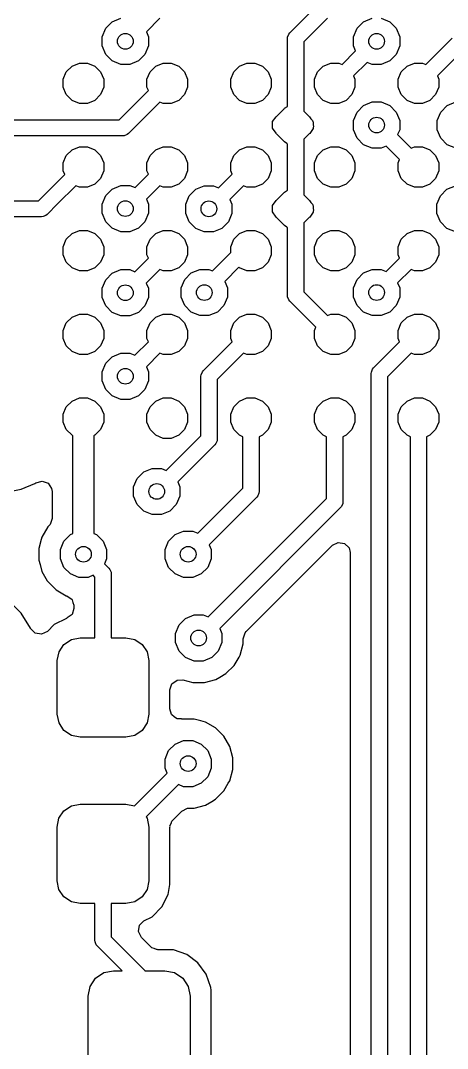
# Model space of a CAD drawing. Extents: x 2.09 to 4.51, y -4.8 to -2.93.
# Drawn here: x 3.5039 to 3.6644, y -4.3591 to -3.9725 of the extents above; entities that cross this region are included whole.
import ezdxf

# ---------------------------------------------------------------- set-up
doc = ezdxf.new("R2010")
doc.units = 0
doc.header["$MEASUREMENT"] = 0
doc.layers.add('BLACK', color=7, linetype='CONTINUOUS')

msp = doc.modelspace()

# ---------------------------------------------------------------- linework, layer by layer
at = {"layer": 'BLACK', "linetype": 'CONTINUOUS'}
for p, q in [((3.60516, -3.97713), (3.61496, -3.96734)), ((3.53594, -3.97539), (3.53839, -3.97295)), ((3.53839, -3.97295), (3.54158, -3.97163)), ((3.55628, -3.97165), (3.55122, -3.97672)), ((3.61928, -3.97165), (3.61037, -3.98056)), ((3.63043, -3.97539), (3.63287, -3.97295)), ((3.63287, -3.97295), (3.63607, -3.97163)), ((3.63952, -3.97163), (3.64272, -3.97295)), ((3.64272, -3.97295), (3.64516, -3.97539)), ((3.53462, -3.97859), (3.53594, -3.97539)), ((3.55122, -3.97672), (3.552, -3.97859)), ((3.60433, -3.9787), (3.60479, -3.9776)), ((3.60479, -3.9776), (3.60516, -3.97713)), ((3.62911, -3.97859), (3.63043, -3.97539)), ((3.64516, -3.97539), (3.64648, -3.97859)), ((3.53462, -3.98204), (3.53462, -3.97859)), ((3.552, -3.97859), (3.552, -3.98204)), ((3.60427, -3.97929), (3.60433, -3.9787)), ((3.60427, -4.00477), (3.60427, -3.97929)), ((3.61037, -3.98056), (3.61037, -4.00652)), ((3.62911, -3.98204), (3.62911, -3.97859)), ((3.64648, -3.97859), (3.64648, -3.98204)), ((3.65631, -3.98898), (3.66617, -3.97912)), ((3.53594, -3.98524), (3.53462, -3.98204)), ((3.53839, -3.98768), (3.53594, -3.98524)), ((3.55067, -3.98524), (3.54823, -3.98768)), ((3.552, -3.98204), (3.55067, -3.98524)), ((3.62482, -3.98898), (3.62988, -3.98391)), ((3.62988, -3.98391), (3.62911, -3.98204)), ((3.64516, -3.98524), (3.64272, -3.98768)), ((3.64648, -3.98204), (3.64516, -3.98524)), ((3.66959, -3.98433), (3.66063, -3.99329)), ((3.52111, -3.99175), (3.52325, -3.98961)), ((3.52325, -3.98961), (3.52605, -3.98846)), ((3.52605, -3.98846), (3.52907, -3.98846)), ((3.52907, -3.98846), (3.53187, -3.98961)), ((3.53187, -3.98961), (3.53401, -3.99175)), ((3.54158, -3.989), (3.53839, -3.98768)), ((3.54504, -3.989), (3.54158, -3.989)), ((3.54823, -3.98768), (3.54504, -3.989)), ((3.55261, -3.99175), (3.55475, -3.98961)), ((3.55475, -3.98961), (3.55754, -3.98846)), ((3.55754, -3.98846), (3.56057, -3.98846)), ((3.56057, -3.98846), (3.56336, -3.98961)), ((3.56336, -3.98961), (3.5655, -3.99175)), ((3.5841, -3.99175), (3.58624, -3.98961)), ((3.58624, -3.98961), (3.58904, -3.98846)), ((3.58904, -3.98846), (3.59206, -3.98846)), ((3.59206, -3.98846), (3.59486, -3.98961)), ((3.59486, -3.98961), (3.597, -3.99175)), ((3.6156, -3.99175), (3.61774, -3.98961)), ((3.61774, -3.98961), (3.62053, -3.98846)), ((3.62053, -3.98846), (3.62356, -3.98846)), ((3.62356, -3.98846), (3.62482, -3.98898)), ((3.6342, -3.98823), (3.62913, -3.99329)), ((3.63607, -3.989), (3.6342, -3.98823)), ((3.63952, -3.989), (3.63607, -3.989)), ((3.64272, -3.98768), (3.63952, -3.989)), ((3.64709, -3.99175), (3.64923, -3.98961)), ((3.64923, -3.98961), (3.65203, -3.98846)), ((3.65203, -3.98846), (3.65506, -3.98846)), ((3.65506, -3.98846), (3.65631, -3.98898)), ((3.51995, -3.99455), (3.52111, -3.99175)), ((3.53401, -3.99175), (3.53517, -3.99455)), ((3.55145, -3.99455), (3.55261, -3.99175)), ((3.5655, -3.99175), (3.56666, -3.99455)), ((3.58294, -3.99455), (3.5841, -3.99175)), ((3.597, -3.99175), (3.59816, -3.99455)), ((3.61444, -3.99455), (3.6156, -3.99175)), ((3.62913, -3.99329), (3.62965, -3.99455)), ((3.64594, -3.99455), (3.64709, -3.99175)), ((3.66063, -3.99329), (3.66115, -3.99455)), ((3.51995, -3.99758), (3.51995, -3.99455)), ((3.53517, -3.99455), (3.53517, -3.99758)), ((3.55145, -3.99758), (3.55145, -3.99455)), ((3.56666, -3.99455), (3.56666, -3.99758)), ((3.58294, -3.99758), (3.58294, -3.99455)), ((3.59816, -3.99455), (3.59816, -3.99758)), ((3.61444, -3.99758), (3.61444, -3.99455)), ((3.62965, -3.99455), (3.62965, -3.99758)), ((3.64594, -3.99758), (3.64594, -3.99455)), ((3.66115, -3.99455), (3.66115, -3.99758)), ((3.52111, -4.00037), (3.51995, -3.99758)), ((3.52325, -4.00251), (3.52111, -4.00037)), ((3.53401, -4.00037), (3.53187, -4.00251)), ((3.53517, -3.99758), (3.53401, -4.00037)), ((3.54102, -4.00978), (3.55197, -3.99883)), ((3.55197, -3.99883), (3.55145, -3.99758)), ((3.5655, -4.00037), (3.56336, -4.00251)), ((3.56666, -3.99758), (3.5655, -4.00037)), ((3.5841, -4.00037), (3.58294, -3.99758)), ((3.58624, -4.00251), (3.5841, -4.00037)), ((3.597, -4.00037), (3.59486, -4.00251)), ((3.59816, -3.99758), (3.597, -4.00037)), ((3.6156, -4.00037), (3.61444, -3.99758)), ((3.61774, -4.00251), (3.6156, -4.00037)), ((3.6285, -4.00037), (3.62636, -4.00251)), ((3.62965, -3.99758), (3.6285, -4.00037)), ((3.64709, -4.00037), (3.64594, -3.99758)), ((3.64923, -4.00251), (3.64709, -4.00037)), ((3.65999, -4.00037), (3.65785, -4.00251)), ((3.66115, -3.99758), (3.65999, -4.00037)), ((3.52605, -4.00367), (3.52325, -4.00251)), ((3.52907, -4.00367), (3.52605, -4.00367)), ((3.53187, -4.00251), (3.52907, -4.00367)), ((3.55628, -4.00315), (3.54444, -4.01499)), ((3.55754, -4.00367), (3.55628, -4.00315)), ((3.56057, -4.00367), (3.55754, -4.00367)), ((3.56336, -4.00251), (3.56057, -4.00367)), ((3.58904, -4.00367), (3.58624, -4.00251)), ((3.59206, -4.00367), (3.58904, -4.00367)), ((3.59486, -4.00251), (3.59206, -4.00367)), ((3.60321, -4.0055), (3.60427, -4.00477)), ((3.62053, -4.00367), (3.61774, -4.00251)), ((3.62356, -4.00367), (3.62053, -4.00367)), ((3.62636, -4.00251), (3.62356, -4.00367)), ((3.63043, -4.00689), (3.63287, -4.00445)), ((3.63287, -4.00445), (3.63607, -4.00312)), ((3.63607, -4.00312), (3.63952, -4.00312)), ((3.63952, -4.00312), (3.64272, -4.00445)), ((3.64272, -4.00445), (3.64516, -4.00689)), ((3.65203, -4.00367), (3.64923, -4.00251)), ((3.65506, -4.00367), (3.65203, -4.00367)), ((3.65785, -4.00251), (3.65506, -4.00367)), ((3.66193, -4.00689), (3.66437, -4.00445)), ((3.66437, -4.00445), (3.66756, -4.00312)), ((3.59869, -4.01051), (3.59999, -4.00872)), ((3.59999, -4.00872), (3.60016, -4.00859)), ((3.60016, -4.00859), (3.60307, -4.00567)), ((3.60016, -4.00859), (3.60016, -4.00859)), ((3.60307, -4.00567), (3.60321, -4.0055)), ((3.60307, -4.00567), (3.60307, -4.00567)), ((3.61037, -4.00652), (3.61244, -4.00859)), ((3.61244, -4.00859), (3.61244, -4.00859)), ((3.61244, -4.00859), (3.61244, -4.00859)), ((3.61244, -4.00859), (3.61261, -4.00872)), ((3.61261, -4.00872), (3.6131, -4.00943)), ((3.62911, -4.01008), (3.63043, -4.00689)), ((3.64516, -4.00689), (3.64648, -4.01008)), ((3.6606, -4.01008), (3.66193, -4.00689)), ((3.39268, -4.00978), (3.54102, -4.00978)), ((3.59862, -4.01292), (3.59869, -4.01051)), ((3.59999, -4.0149), (3.59862, -4.01292)), ((3.6131, -4.00943), (3.61371, -4.01004)), ((3.61371, -4.01004), (3.61377, -4.0104)), ((3.61377, -4.0104), (3.61398, -4.0107)), ((3.61392, -4.0127), (3.61391, -4.01311)), ((3.61409, -4.01242), (3.61392, -4.0127)), ((3.61398, -4.0107), (3.61395, -4.01157)), ((3.61395, -4.01157), (3.61409, -4.01242)), ((3.62911, -4.01354), (3.62911, -4.01008)), ((3.64648, -4.01008), (3.64648, -4.01354)), ((3.6606, -4.01354), (3.6606, -4.01008)), ((3.54228, -4.01589), (3.39394, -4.01589)), ((3.54288, -4.01583), (3.54228, -4.01589)), ((3.54398, -4.01537), (3.54288, -4.01583)), ((3.54444, -4.01499), (3.54398, -4.01537)), ((3.60016, -4.01504), (3.59999, -4.0149)), ((3.60307, -4.01795), (3.60016, -4.01504)), ((3.60016, -4.01504), (3.60016, -4.01504)), ((3.61244, -4.01504), (3.61037, -4.0171)), ((3.61265, -4.01492), (3.61244, -4.01504)), ((3.61299, -4.01457), (3.61265, -4.01492)), ((3.61391, -4.01311), (3.61299, -4.01457)), ((3.63043, -4.01673), (3.62911, -4.01354)), ((3.63287, -4.01918), (3.63043, -4.01673)), ((3.64648, -4.01354), (3.64571, -4.01541)), ((3.64571, -4.01541), (3.65077, -4.02047)), ((3.66193, -4.01673), (3.6606, -4.01354)), ((3.66437, -4.01918), (3.66193, -4.01673)), ((3.52325, -4.02111), (3.52605, -4.01995)), ((3.52605, -4.01995), (3.52907, -4.01995)), ((3.52907, -4.01995), (3.53187, -4.02111)), ((3.55475, -4.02111), (3.55754, -4.01995)), ((3.55754, -4.01995), (3.56057, -4.01995)), ((3.56057, -4.01995), (3.56336, -4.02111)), ((3.58624, -4.02111), (3.58904, -4.01995)), ((3.58904, -4.01995), (3.59206, -4.01995)), ((3.59206, -4.01995), (3.59486, -4.02111)), ((3.60321, -4.01812), (3.60307, -4.01795)), ((3.60307, -4.01795), (3.60307, -4.01795)), ((3.60307, -4.01795), (3.60307, -4.01795)), ((3.60402, -4.01871), (3.60321, -4.01812)), ((3.60427, -4.01896), (3.60402, -4.01871)), ((3.60427, -4.03626), (3.60427, -4.01896)), ((3.61037, -4.0171), (3.61037, -4.03802)), ((3.61774, -4.02111), (3.62053, -4.01995)), ((3.62053, -4.01995), (3.62356, -4.01995)), ((3.62356, -4.01995), (3.62636, -4.02111)), ((3.63607, -4.0205), (3.63287, -4.01918)), ((3.63952, -4.0205), (3.63607, -4.0205)), ((3.64139, -4.01972), (3.63952, -4.0205)), ((3.64646, -4.02479), (3.64139, -4.01972)), ((3.65077, -4.02047), (3.65203, -4.01995)), ((3.65203, -4.01995), (3.65506, -4.01995)), ((3.65506, -4.01995), (3.65785, -4.02111)), ((3.66756, -4.0205), (3.66437, -4.01918)), ((3.51995, -4.02605), (3.52111, -4.02325)), ((3.52111, -4.02325), (3.52325, -4.02111)), ((3.53187, -4.02111), (3.53401, -4.02325)), ((3.53401, -4.02325), (3.53517, -4.02605)), ((3.55145, -4.02605), (3.55261, -4.02325)), ((3.55261, -4.02325), (3.55475, -4.02111)), ((3.56336, -4.02111), (3.5655, -4.02325)), ((3.5655, -4.02325), (3.56666, -4.02605)), ((3.58294, -4.02605), (3.5841, -4.02325)), ((3.5841, -4.02325), (3.58624, -4.02111)), ((3.59486, -4.02111), (3.597, -4.02325)), ((3.597, -4.02325), (3.59816, -4.02605)), ((3.61444, -4.02605), (3.6156, -4.02325)), ((3.6156, -4.02325), (3.61774, -4.02111)), ((3.62636, -4.02111), (3.6285, -4.02325)), ((3.6285, -4.02325), (3.62965, -4.02605)), ((3.65785, -4.02111), (3.65999, -4.02325)), ((3.65999, -4.02325), (3.66115, -4.02605)), ((3.51995, -4.02907), (3.51995, -4.02605)), ((3.53517, -4.02605), (3.53517, -4.02907)), ((3.55145, -4.02907), (3.55145, -4.02605)), ((3.56666, -4.02605), (3.56666, -4.02907)), ((3.58294, -4.02907), (3.58294, -4.02605)), ((3.59816, -4.02605), (3.59816, -4.02907)), ((3.61444, -4.02907), (3.61444, -4.02605)), ((3.62965, -4.02605), (3.62965, -4.02907)), ((3.64594, -4.02605), (3.64646, -4.02479)), ((3.64594, -4.02907), (3.64594, -4.02605)), ((3.66115, -4.02605), (3.66115, -4.02907)), ((3.51366, -4.03728), (3.52051, -4.03043)), ((3.52051, -4.03043), (3.51995, -4.02907)), ((3.53401, -4.03187), (3.53187, -4.03401)), ((3.53517, -4.02907), (3.53401, -4.03187)), ((3.54696, -4.03534), (3.55197, -4.03033)), ((3.55197, -4.03033), (3.55145, -4.02907)), ((3.5655, -4.03187), (3.56336, -4.03401)), ((3.56666, -4.02907), (3.5655, -4.03187)), ((3.57838, -4.03542), (3.58347, -4.03033)), ((3.58347, -4.03033), (3.58294, -4.02907)), ((3.597, -4.03187), (3.59486, -4.03401)), ((3.59816, -4.02907), (3.597, -4.03187)), ((3.6156, -4.03187), (3.61444, -4.02907)), ((3.61774, -4.03401), (3.6156, -4.03187)), ((3.6285, -4.03187), (3.62636, -4.03401)), ((3.62965, -4.02907), (3.6285, -4.03187)), ((3.64709, -4.03187), (3.64594, -4.02907)), ((3.64923, -4.03401), (3.64709, -4.03187)), ((3.65999, -4.03187), (3.65785, -4.03401)), ((3.66115, -4.02907), (3.65999, -4.03187)), ((3.52469, -4.0346), (3.51784, -4.04146)), ((3.52605, -4.03517), (3.52469, -4.0346)), ((3.52907, -4.03517), (3.52605, -4.03517)), ((3.53187, -4.03401), (3.52907, -4.03517)), ((3.53594, -4.03831), (3.53839, -4.03586)), ((3.53839, -4.03586), (3.54158, -4.03454)), ((3.54158, -4.03454), (3.54504, -4.03454)), ((3.54504, -4.03454), (3.54696, -4.03534)), ((3.55628, -4.03464), (3.55124, -4.03969)), ((3.55754, -4.03517), (3.55628, -4.03464)), ((3.56057, -4.03517), (3.55754, -4.03517)), ((3.56336, -4.03401), (3.56057, -4.03517)), ((3.56736, -4.03839), (3.5698, -4.03594)), ((3.5698, -4.03594), (3.573, -4.03462)), ((3.573, -4.03462), (3.57645, -4.03462)), ((3.57645, -4.03462), (3.57838, -4.03542)), ((3.58778, -4.03464), (3.58266, -4.03976)), ((3.58904, -4.03517), (3.58778, -4.03464)), ((3.59206, -4.03517), (3.58904, -4.03517)), ((3.59486, -4.03401), (3.59206, -4.03517)), ((3.62053, -4.03517), (3.61774, -4.03401)), ((3.62356, -4.03517), (3.62053, -4.03517)), ((3.62636, -4.03401), (3.62356, -4.03517)), ((3.65203, -4.03517), (3.64923, -4.03401)), ((3.65506, -4.03517), (3.65203, -4.03517)), ((3.65785, -4.03401), (3.65506, -4.03517)), ((3.66177, -4.03839), (3.66421, -4.03594)), ((3.66421, -4.03594), (3.66741, -4.03462)), ((3.51059, -4.04035), (3.51366, -4.03728)), ((3.53462, -4.0415), (3.53594, -4.03831)), ((3.55124, -4.03969), (3.552, -4.0415)), ((3.56604, -4.04158), (3.56736, -4.03839)), ((3.58266, -4.03976), (3.58341, -4.04158)), ((3.60016, -4.04008), (3.60307, -4.03717)), ((3.60307, -4.03717), (3.60321, -4.03699)), ((3.60307, -4.03717), (3.60307, -4.03717)), ((3.60321, -4.03699), (3.60427, -4.03626)), ((3.61037, -4.03802), (3.61244, -4.04008)), ((3.66045, -4.04158), (3.66177, -4.03839)), ((3.47638, -4.04035), (3.51059, -4.04035)), ((3.51784, -4.04146), (3.5139, -4.0454)), ((3.53462, -4.04496), (3.53462, -4.0415)), ((3.552, -4.0415), (3.552, -4.04496)), ((3.56604, -4.04504), (3.56604, -4.04158)), ((3.58341, -4.04158), (3.58341, -4.04504)), ((3.59862, -4.04441), (3.59869, -4.04201)), ((3.59869, -4.04201), (3.59999, -4.04021)), ((3.59999, -4.04021), (3.60016, -4.04008)), ((3.60016, -4.04008), (3.60016, -4.04008)), ((3.61244, -4.04008), (3.61244, -4.04008)), ((3.61244, -4.04008), (3.61244, -4.04008)), ((3.61244, -4.04008), (3.61261, -4.04021)), ((3.61261, -4.04021), (3.6131, -4.04093)), ((3.6131, -4.04093), (3.61371, -4.04154)), ((3.61371, -4.04154), (3.61377, -4.0419)), ((3.61377, -4.0419), (3.61398, -4.0422)), ((3.61398, -4.0422), (3.61395, -4.04306)), ((3.61395, -4.04306), (3.61409, -4.04392)), ((3.66045, -4.04504), (3.66045, -4.04158)), ((3.51181, -4.04626), (3.4776, -4.04626)), ((3.51239, -4.0462), (3.51181, -4.04626)), ((3.51345, -4.04576), (3.51239, -4.0462)), ((3.5139, -4.0454), (3.51345, -4.04576)), ((3.53594, -4.04815), (3.53462, -4.04496)), ((3.552, -4.04496), (3.55067, -4.04815)), ((3.56736, -4.04823), (3.56604, -4.04504)), ((3.58341, -4.04504), (3.58209, -4.04823)), ((3.59999, -4.0464), (3.59862, -4.04441)), ((3.60016, -4.04653), (3.59999, -4.0464)), ((3.60307, -4.04945), (3.60016, -4.04653)), ((3.60016, -4.04653), (3.60016, -4.04653)), ((3.61244, -4.04653), (3.61037, -4.0486)), ((3.61265, -4.04641), (3.61244, -4.04653)), ((3.61299, -4.04606), (3.61265, -4.04641)), ((3.61391, -4.04461), (3.61299, -4.04606)), ((3.61392, -4.04419), (3.61391, -4.04461)), ((3.61409, -4.04392), (3.61392, -4.04419)), ((3.66177, -4.04823), (3.66045, -4.04504)), ((3.52325, -4.05261), (3.52605, -4.05145)), ((3.52605, -4.05145), (3.52907, -4.05145)), ((3.52907, -4.05145), (3.53187, -4.05261)), ((3.53839, -4.05059), (3.53594, -4.04815)), ((3.54158, -4.05192), (3.53839, -4.05059)), ((3.54823, -4.05059), (3.54504, -4.05192)), ((3.55067, -4.04815), (3.54823, -4.05059)), ((3.55475, -4.05261), (3.55754, -4.05145)), ((3.55754, -4.05145), (3.56057, -4.05145)), ((3.56057, -4.05145), (3.56336, -4.05261)), ((3.5698, -4.05067), (3.56736, -4.04823)), ((3.573, -4.052), (3.5698, -4.05067)), ((3.57965, -4.05067), (3.57645, -4.052)), ((3.58209, -4.04823), (3.57965, -4.05067)), ((3.58624, -4.05261), (3.58904, -4.05145)), ((3.58904, -4.05145), (3.59206, -4.05145)), ((3.59206, -4.05145), (3.59486, -4.05261)), ((3.60321, -4.04962), (3.60307, -4.04945)), ((3.60307, -4.04945), (3.60307, -4.04945)), ((3.60307, -4.04945), (3.60307, -4.04945)), ((3.60402, -4.05021), (3.60321, -4.04962)), ((3.60427, -4.05046), (3.60402, -4.05021)), ((3.60427, -4.07583), (3.60427, -4.05046)), ((3.61037, -4.0486), (3.61037, -4.07456)), ((3.61774, -4.05261), (3.62053, -4.05145)), ((3.62053, -4.05145), (3.62356, -4.05145)), ((3.62356, -4.05145), (3.62636, -4.05261)), ((3.64923, -4.05261), (3.65203, -4.05145)), ((3.65203, -4.05145), (3.65506, -4.05145)), ((3.65506, -4.05145), (3.65785, -4.05261)), ((3.66421, -4.05067), (3.66177, -4.04823)), ((3.66741, -4.052), (3.66421, -4.05067)), ((3.51995, -4.05754), (3.52111, -4.05475)), ((3.52111, -4.05475), (3.52325, -4.05261)), ((3.53187, -4.05261), (3.53401, -4.05475)), ((3.53401, -4.05475), (3.53517, -4.05754)), ((3.54504, -4.05192), (3.54158, -4.05192)), ((3.55145, -4.05754), (3.55261, -4.05475)), ((3.55261, -4.05475), (3.55475, -4.05261)), ((3.56336, -4.05261), (3.5655, -4.05475)), ((3.5655, -4.05475), (3.56666, -4.05754)), ((3.57645, -4.052), (3.573, -4.052)), ((3.58294, -4.05754), (3.5841, -4.05475)), ((3.5841, -4.05475), (3.58624, -4.05261)), ((3.59486, -4.05261), (3.597, -4.05475)), ((3.597, -4.05475), (3.59816, -4.05754)), ((3.61444, -4.05754), (3.6156, -4.05475)), ((3.6156, -4.05475), (3.61774, -4.05261)), ((3.62636, -4.05261), (3.6285, -4.05475)), ((3.6285, -4.05475), (3.62965, -4.05754)), ((3.64594, -4.05754), (3.64709, -4.05475)), ((3.64709, -4.05475), (3.64923, -4.05261)), ((3.65785, -4.05261), (3.65999, -4.05475)), ((3.65999, -4.05475), (3.66115, -4.05754)), ((3.51995, -4.06057), (3.51995, -4.05754)), ((3.53517, -4.05754), (3.53517, -4.06057)), ((3.55145, -4.06057), (3.55145, -4.05754)), ((3.56666, -4.05754), (3.56666, -4.06057)), ((3.58294, -4.05977), (3.58294, -4.05754)), ((3.59816, -4.05754), (3.59816, -4.06057)), ((3.61444, -4.06057), (3.61444, -4.05754)), ((3.62965, -4.05754), (3.62965, -4.06057)), ((3.64594, -4.06057), (3.64594, -4.05754)), ((3.66115, -4.05754), (3.66115, -4.06057)), ((3.52111, -4.06336), (3.51995, -4.06057)), ((3.53517, -4.06057), (3.53401, -4.06336)), ((3.54685, -4.06695), (3.55197, -4.06183)), ((3.55197, -4.06183), (3.55145, -4.06057)), ((3.56666, -4.06057), (3.5655, -4.06336)), ((3.57605, -4.06666), (3.58294, -4.05977)), ((3.59816, -4.06057), (3.597, -4.06336)), ((3.6156, -4.06336), (3.61444, -4.06057)), ((3.62965, -4.06057), (3.6285, -4.06336)), ((3.64139, -4.06689), (3.64646, -4.06183)), ((3.64646, -4.06183), (3.64594, -4.06057)), ((3.66115, -4.06057), (3.65999, -4.06336)), ((3.52325, -4.0655), (3.52111, -4.06336)), ((3.52605, -4.06666), (3.52325, -4.0655)), ((3.52907, -4.06666), (3.52605, -4.06666)), ((3.53187, -4.0655), (3.52907, -4.06666)), ((3.53401, -4.06336), (3.53187, -4.0655)), ((3.53839, -4.06752), (3.54158, -4.06619)), ((3.54158, -4.06619), (3.54504, -4.06619)), ((3.54504, -4.06619), (3.54685, -4.06695)), ((3.55628, -4.06614), (3.5512, -4.07123)), ((3.55754, -4.06666), (3.55628, -4.06614)), ((3.56057, -4.06666), (3.55754, -4.06666)), ((3.56336, -4.0655), (3.56057, -4.06666)), ((3.5655, -4.06336), (3.56336, -4.0655)), ((3.56808, -4.06744), (3.57128, -4.06612)), ((3.57128, -4.06612), (3.57473, -4.06612)), ((3.57473, -4.06612), (3.57605, -4.06666)), ((3.58604, -4.0653), (3.58069, -4.07066)), ((3.58624, -4.0655), (3.58604, -4.0653)), ((3.58904, -4.06666), (3.58624, -4.0655)), ((3.59206, -4.06666), (3.58904, -4.06666)), ((3.59486, -4.0655), (3.59206, -4.06666)), ((3.597, -4.06336), (3.59486, -4.0655)), ((3.61774, -4.0655), (3.6156, -4.06336)), ((3.62053, -4.06666), (3.61774, -4.0655)), ((3.62356, -4.06666), (3.62053, -4.06666)), ((3.62636, -4.0655), (3.62356, -4.06666)), ((3.6285, -4.06336), (3.62636, -4.0655)), ((3.63287, -4.06744), (3.63607, -4.06612)), ((3.63607, -4.06612), (3.63952, -4.06612)), ((3.63952, -4.06612), (3.64139, -4.06689)), ((3.65077, -4.06614), (3.64571, -4.0712)), ((3.65203, -4.06666), (3.65077, -4.06614)), ((3.65506, -4.06666), (3.65203, -4.06666)), ((3.65785, -4.0655), (3.65506, -4.06666)), ((3.65999, -4.06336), (3.65785, -4.0655)), ((3.53462, -4.07315), (3.53594, -4.06996)), ((3.53594, -4.06996), (3.53839, -4.06752)), ((3.56432, -4.07308), (3.56564, -4.06988)), ((3.56564, -4.06988), (3.56808, -4.06744)), ((3.58069, -4.07066), (3.58169, -4.07308)), ((3.62911, -4.07308), (3.63043, -4.06988)), ((3.63043, -4.06988), (3.63287, -4.06744)), ((3.53462, -4.07661), (3.53462, -4.07315)), ((3.5512, -4.07123), (3.552, -4.07315)), ((3.552, -4.07315), (3.552, -4.07661)), ((3.56432, -4.07653), (3.56432, -4.07308)), ((3.58169, -4.07308), (3.58169, -4.07653)), ((3.61037, -4.07456), (3.61928, -4.08347)), ((3.62911, -4.07653), (3.62911, -4.07308)), ((3.64571, -4.0712), (3.64648, -4.07308)), ((3.64648, -4.07308), (3.64648, -4.07653)), ((3.53594, -4.0798), (3.53462, -4.07661)), ((3.552, -4.07661), (3.55067, -4.0798)), ((3.56564, -4.07973), (3.56432, -4.07653)), ((3.58169, -4.07653), (3.58037, -4.07973)), ((3.60433, -4.07642), (3.60427, -4.07583)), ((3.60479, -4.07752), (3.60433, -4.07642)), ((3.60516, -4.07798), (3.60479, -4.07752)), ((3.61496, -4.08778), (3.60516, -4.07798)), ((3.63043, -4.07972), (3.62911, -4.07653)), ((3.64648, -4.07653), (3.64516, -4.07972)), ((3.53839, -4.08225), (3.53594, -4.0798)), ((3.54158, -4.08357), (3.53839, -4.08225)), ((3.54823, -4.08225), (3.54504, -4.08357)), ((3.55067, -4.0798), (3.54823, -4.08225)), ((3.56808, -4.08217), (3.56564, -4.07973)), ((3.57128, -4.08349), (3.56808, -4.08217)), ((3.57792, -4.08217), (3.57473, -4.08349)), ((3.58037, -4.07973), (3.57792, -4.08217)), ((3.63287, -4.08217), (3.63043, -4.07972)), ((3.63607, -4.08349), (3.63287, -4.08217)), ((3.64272, -4.08217), (3.63952, -4.08349)), ((3.64516, -4.07972), (3.64272, -4.08217)), ((3.51995, -4.08904), (3.52111, -4.08624)), ((3.52111, -4.08624), (3.52325, -4.0841)), ((3.52325, -4.0841), (3.52605, -4.08294)), ((3.52605, -4.08294), (3.52907, -4.08294)), ((3.52907, -4.08294), (3.53187, -4.0841)), ((3.53187, -4.0841), (3.53401, -4.08624)), ((3.53401, -4.08624), (3.53517, -4.08904)), ((3.54504, -4.08357), (3.54158, -4.08357)), ((3.55145, -4.08904), (3.55261, -4.08624)), ((3.55261, -4.08624), (3.55475, -4.0841)), ((3.55475, -4.0841), (3.55754, -4.08294)), ((3.55754, -4.08294), (3.56057, -4.08294)), ((3.56057, -4.08294), (3.56336, -4.0841)), ((3.56336, -4.0841), (3.5655, -4.08624)), ((3.5655, -4.08624), (3.56666, -4.08904)), ((3.57473, -4.08349), (3.57128, -4.08349)), ((3.58294, -4.08904), (3.5841, -4.08624)), ((3.5841, -4.08624), (3.58624, -4.0841)), ((3.58624, -4.0841), (3.58904, -4.08294)), ((3.58904, -4.08294), (3.59206, -4.08294)), ((3.59206, -4.08294), (3.59486, -4.0841)), ((3.59486, -4.0841), (3.597, -4.08624)), ((3.597, -4.08624), (3.59816, -4.08904)), ((3.61928, -4.08347), (3.62053, -4.08294)), ((3.62053, -4.08294), (3.62356, -4.08294)), ((3.62356, -4.08294), (3.62636, -4.0841)), ((3.62636, -4.0841), (3.6285, -4.08624)), ((3.6285, -4.08624), (3.62965, -4.08904)), ((3.63952, -4.08349), (3.63607, -4.08349)), ((3.64594, -4.08904), (3.64709, -4.08624)), ((3.64709, -4.08624), (3.64923, -4.0841)), ((3.64923, -4.0841), (3.65203, -4.08294)), ((3.65203, -4.08294), (3.65506, -4.08294)), ((3.65506, -4.08294), (3.65785, -4.0841)), ((3.65785, -4.0841), (3.65999, -4.08624)), ((3.65999, -4.08624), (3.66115, -4.08904)), ((3.51995, -4.09206), (3.51995, -4.08904)), ((3.53517, -4.08904), (3.53517, -4.09206)), ((3.55145, -4.09206), (3.55145, -4.08904)), ((3.56666, -4.08904), (3.56666, -4.09206)), ((3.58294, -4.09206), (3.58294, -4.08904)), ((3.59816, -4.08904), (3.59816, -4.09206)), ((3.61444, -4.08904), (3.61496, -4.08778)), ((3.61444, -4.09206), (3.61444, -4.08904)), ((3.62965, -4.08904), (3.62965, -4.09206)), ((3.64594, -4.09206), (3.64594, -4.08904)), ((3.66115, -4.08904), (3.66115, -4.09206)), ((3.52111, -4.09486), (3.51995, -4.09206)), ((3.53517, -4.09206), (3.53401, -4.09486)), ((3.54691, -4.09839), (3.55197, -4.09332)), ((3.55197, -4.09332), (3.55145, -4.09206)), ((3.56666, -4.09206), (3.5655, -4.09486)), ((3.57265, -4.10414), (3.58347, -4.09332)), ((3.58347, -4.09332), (3.58294, -4.09206)), ((3.59816, -4.09206), (3.597, -4.09486)), ((3.6156, -4.09486), (3.61444, -4.09206)), ((3.62965, -4.09206), (3.6285, -4.09486)), ((3.63666, -4.10312), (3.64646, -4.09332)), ((3.64646, -4.09332), (3.64594, -4.09206)), ((3.66115, -4.09206), (3.65999, -4.09486)), ((3.52325, -4.097), (3.52111, -4.09486)), ((3.52605, -4.09816), (3.52325, -4.097)), ((3.53187, -4.097), (3.52907, -4.09816)), ((3.53401, -4.09486), (3.53187, -4.097)), ((3.53839, -4.09893), (3.54158, -4.09761)), ((3.54158, -4.09761), (3.54504, -4.09761)), ((3.54504, -4.09761), (3.54691, -4.09839)), ((3.55628, -4.09764), (3.55122, -4.1027)), ((3.55754, -4.09816), (3.55628, -4.09764)), ((3.56336, -4.097), (3.56057, -4.09816)), ((3.5655, -4.09486), (3.56336, -4.097)), ((3.58778, -4.09764), (3.57785, -4.10756)), ((3.58904, -4.09816), (3.58778, -4.09764)), ((3.59486, -4.097), (3.59206, -4.09816)), ((3.597, -4.09486), (3.59486, -4.097)), ((3.61774, -4.097), (3.6156, -4.09486)), ((3.62053, -4.09816), (3.61774, -4.097)), ((3.62636, -4.097), (3.62356, -4.09816)), ((3.6285, -4.09486), (3.62636, -4.097)), ((3.65077, -4.09764), (3.64187, -4.10654)), ((3.65203, -4.09816), (3.65077, -4.09764)), ((3.65785, -4.097), (3.65506, -4.09816)), ((3.65999, -4.09486), (3.65785, -4.097)), ((3.52907, -4.09816), (3.52605, -4.09816)), ((3.53462, -4.10457), (3.53594, -4.10138)), ((3.53594, -4.10138), (3.53839, -4.09893)), ((3.56057, -4.09816), (3.55754, -4.09816)), ((3.59206, -4.09816), (3.58904, -4.09816)), ((3.62356, -4.09816), (3.62053, -4.09816)), ((3.65506, -4.09816), (3.65203, -4.09816)), ((3.53462, -4.10803), (3.53462, -4.10457)), ((3.55122, -4.1027), (3.552, -4.10457)), ((3.552, -4.10457), (3.552, -4.10803)), ((3.57175, -4.1063), (3.57181, -4.1057)), ((3.57181, -4.1057), (3.57227, -4.1046)), ((3.57227, -4.1046), (3.57265, -4.10414)), ((3.63577, -4.10528), (3.63583, -4.10468)), ((3.63577, -4.5922), (3.63577, -4.10528)), ((3.63583, -4.10468), (3.63628, -4.10358)), ((3.63628, -4.10358), (3.63666, -4.10312)), ((3.53594, -4.11122), (3.53462, -4.10803)), ((3.552, -4.10803), (3.55067, -4.11122)), ((3.57175, -4.12866), (3.57175, -4.1063)), ((3.57785, -4.10756), (3.57785, -4.12992)), ((3.64187, -4.10654), (3.64187, -4.59347)), ((3.53839, -4.11366), (3.53594, -4.11122)), ((3.55067, -4.11122), (3.54823, -4.11366)), ((3.52111, -4.11774), (3.52325, -4.1156)), ((3.52325, -4.1156), (3.52605, -4.11444)), ((3.52605, -4.11444), (3.52907, -4.11444)), ((3.52907, -4.11444), (3.53187, -4.1156)), ((3.53187, -4.1156), (3.53401, -4.11774)), ((3.54158, -4.11499), (3.53839, -4.11366)), ((3.54504, -4.11499), (3.54158, -4.11499)), ((3.54823, -4.11366), (3.54504, -4.11499)), ((3.55261, -4.11774), (3.55475, -4.1156)), ((3.55475, -4.1156), (3.55754, -4.11444)), ((3.55754, -4.11444), (3.56057, -4.11444)), ((3.56057, -4.11444), (3.56336, -4.1156)), ((3.56336, -4.1156), (3.5655, -4.11774)), ((3.5841, -4.11774), (3.58624, -4.1156)), ((3.58624, -4.1156), (3.58904, -4.11444)), ((3.58904, -4.11444), (3.59206, -4.11444)), ((3.59206, -4.11444), (3.59486, -4.1156)), ((3.59486, -4.1156), (3.597, -4.11774)), ((3.6156, -4.11774), (3.61774, -4.1156)), ((3.61774, -4.1156), (3.62053, -4.11444)), ((3.62053, -4.11444), (3.62356, -4.11444)), ((3.62356, -4.11444), (3.62636, -4.1156)), ((3.62636, -4.1156), (3.6285, -4.11774)), ((3.64709, -4.11774), (3.64923, -4.1156)), ((3.64923, -4.1156), (3.65203, -4.11444)), ((3.65203, -4.11444), (3.65506, -4.11444)), ((3.65506, -4.11444), (3.65785, -4.1156)), ((3.65785, -4.1156), (3.65999, -4.11774)), ((3.51995, -4.12053), (3.52111, -4.11774)), ((3.51995, -4.12356), (3.51995, -4.12053)), ((3.53401, -4.11774), (3.53517, -4.12053)), ((3.53517, -4.12053), (3.53517, -4.12356)), ((3.55145, -4.12053), (3.55261, -4.11774)), ((3.55145, -4.12356), (3.55145, -4.12053)), ((3.5655, -4.11774), (3.56666, -4.12053)), ((3.56666, -4.12053), (3.56666, -4.12356)), ((3.58294, -4.12053), (3.5841, -4.11774)), ((3.58294, -4.12356), (3.58294, -4.12053)), ((3.597, -4.11774), (3.59816, -4.12053)), ((3.59816, -4.12053), (3.59816, -4.12356)), ((3.61444, -4.12053), (3.6156, -4.11774)), ((3.61444, -4.12356), (3.61444, -4.12053)), ((3.6285, -4.11774), (3.62965, -4.12053)), ((3.62965, -4.12053), (3.62965, -4.12356)), ((3.64594, -4.12053), (3.64709, -4.11774)), ((3.64594, -4.12356), (3.64594, -4.12053)), ((3.65999, -4.11774), (3.66115, -4.12053)), ((3.66115, -4.12053), (3.66115, -4.12356)), ((3.52111, -4.12636), (3.51995, -4.12356)), ((3.53517, -4.12356), (3.53401, -4.12636)), ((3.55261, -4.12636), (3.55145, -4.12356)), ((3.56666, -4.12356), (3.5655, -4.12636)), ((3.5841, -4.12636), (3.58294, -4.12356)), ((3.59816, -4.12356), (3.597, -4.12636)), ((3.6156, -4.12636), (3.61444, -4.12356)), ((3.62965, -4.12356), (3.6285, -4.12636)), ((3.64709, -4.12636), (3.64594, -4.12356)), ((3.66115, -4.12356), (3.65999, -4.12636)), ((3.52325, -4.1285), (3.52111, -4.12636)), ((3.52362, -4.12865), (3.52325, -4.1285)), ((3.52362, -4.16546), (3.52362, -4.12865)), ((3.53187, -4.1285), (3.5315, -4.12865)), ((3.5315, -4.12865), (3.5315, -4.16546)), ((3.53401, -4.12636), (3.53187, -4.1285)), ((3.55475, -4.1285), (3.55261, -4.12636)), ((3.55754, -4.12965), (3.55475, -4.1285)), ((3.55872, -4.14169), (3.57175, -4.12866)), ((3.56336, -4.1285), (3.56057, -4.12965)), ((3.5655, -4.12636), (3.56336, -4.1285)), ((3.58624, -4.1285), (3.5841, -4.12636)), ((3.5875, -4.12902), (3.58624, -4.1285)), ((3.59486, -4.1285), (3.5936, -4.12902)), ((3.597, -4.12636), (3.59486, -4.1285)), ((3.61774, -4.1285), (3.6156, -4.12636)), ((3.619, -4.12902), (3.61774, -4.1285)), ((3.62636, -4.1285), (3.6251, -4.12902)), ((3.6285, -4.12636), (3.62636, -4.1285)), ((3.64923, -4.1285), (3.64709, -4.12636)), ((3.65049, -4.12902), (3.64923, -4.1285)), ((3.65785, -4.1285), (3.65659, -4.12902)), ((3.65999, -4.12636), (3.65785, -4.1285)), ((3.56057, -4.12965), (3.55754, -4.12965)), ((3.57696, -4.13208), (3.56303, -4.14601)), ((3.57734, -4.13162), (3.57696, -4.13208)), ((3.5778, -4.13052), (3.57734, -4.13162)), ((3.57785, -4.12992), (3.5778, -4.13052)), ((3.5875, -4.14834), (3.5875, -4.12902)), ((3.5936, -4.12902), (3.5936, -4.14961)), ((3.619, -4.15228), (3.619, -4.12902)), ((3.6251, -4.12902), (3.6251, -4.15354)), ((3.65049, -4.63579), (3.65049, -4.12902)), ((3.65659, -4.12902), (3.65659, -4.6333)), ((3.54775, -4.14468), (3.5502, -4.14224)), ((3.5502, -4.14224), (3.55339, -4.14092)), ((3.55339, -4.14092), (3.55685, -4.14092)), ((3.55685, -4.14092), (3.55872, -4.14169)), ((3.50416, -4.14874), (3.50921, -4.14664)), ((3.50921, -4.14664), (3.50967, -4.14634)), ((3.50921, -4.14664), (3.50921, -4.14664)), ((3.50967, -4.14634), (3.51198, -4.14569)), ((3.51198, -4.14569), (3.51424, -4.14652)), ((3.51424, -4.14652), (3.51558, -4.14852)), ((3.54643, -4.14788), (3.54775, -4.14468)), ((3.54643, -4.15133), (3.54643, -4.14788)), ((3.56303, -4.14601), (3.56381, -4.14788)), ((3.56381, -4.14788), (3.56381, -4.15133)), ((3.49911, -4.14974), (3.50416, -4.14874)), ((3.50416, -4.14874), (3.50416, -4.14874)), ((3.51558, -4.14852), (3.51573, -4.14958)), ((3.51573, -4.14958), (3.51573, -4.15975)), ((3.54775, -4.15453), (3.54643, -4.15133)), ((3.56381, -4.15133), (3.56248, -4.15453)), ((3.57053, -4.16531), (3.5875, -4.14834)), ((3.59271, -4.15176), (3.57484, -4.16963)), ((3.59309, -4.1513), (3.59271, -4.15176)), ((3.59354, -4.1502), (3.59309, -4.1513)), ((3.5936, -4.14961), (3.59354, -4.1502)), ((3.5502, -4.15697), (3.54775, -4.15453)), ((3.56248, -4.15453), (3.56004, -4.15697)), ((3.57446, -4.19681), (3.619, -4.15228)), ((3.6242, -4.1557), (3.57878, -4.20113)), ((3.62458, -4.15524), (3.6242, -4.1557)), ((3.62504, -4.15414), (3.62458, -4.15524)), ((3.6251, -4.15354), (3.62504, -4.15414)), ((3.51573, -4.15975), (3.51498, -4.16204)), ((3.55339, -4.15829), (3.5502, -4.15697)), ((3.55685, -4.15829), (3.55339, -4.15829)), ((3.56004, -4.15697), (3.55685, -4.15829)), ((3.51415, -4.16294), (3.51195, -4.16676)), ((3.51459, -4.16251), (3.51415, -4.16294)), ((3.51498, -4.16204), (3.51459, -4.16251)), ((3.51195, -4.16676), (3.5117, -4.16769)), ((3.52019, -4.16831), (3.52264, -4.16586)), ((3.52264, -4.16586), (3.52362, -4.16546)), ((3.5315, -4.16546), (3.53248, -4.16586)), ((3.53248, -4.16586), (3.53492, -4.16831)), ((3.55956, -4.16831), (3.56201, -4.16586)), ((3.56201, -4.16586), (3.5652, -4.16454)), ((3.5652, -4.16454), (3.56866, -4.16454)), ((3.56866, -4.16454), (3.57053, -4.16531)), ((3.5117, -4.16769), (3.51081, -4.17102)), ((3.51081, -4.17102), (3.51081, -4.17543)), ((3.51887, -4.1715), (3.52019, -4.16831)), ((3.53492, -4.16831), (3.53625, -4.1715)), ((3.55824, -4.1715), (3.55956, -4.16831)), ((3.57484, -4.16963), (3.57562, -4.1715)), ((3.58876, -4.20231), (3.62122, -4.16985)), ((3.62122, -4.16985), (3.62337, -4.16876)), ((3.62337, -4.16876), (3.62575, -4.16913)), ((3.62575, -4.16913), (3.62745, -4.17084)), ((3.62745, -4.17084), (3.62787, -4.17261)), ((3.51887, -4.17496), (3.51887, -4.1715)), ((3.52019, -4.17815), (3.51887, -4.17496)), ((3.53625, -4.17496), (3.53547, -4.17683)), ((3.53625, -4.1715), (3.53625, -4.17496)), ((3.55824, -4.17496), (3.55824, -4.1715)), ((3.55956, -4.17815), (3.55824, -4.17496)), ((3.57562, -4.17496), (3.57429, -4.17815)), ((3.57562, -4.1715), (3.57562, -4.17496)), ((3.62787, -4.17261), (3.62787, -4.52266)), ((3.51081, -4.17543), (3.51123, -4.17703)), ((3.51123, -4.17703), (3.51195, -4.17969)), ((3.52264, -4.18059), (3.52019, -4.17815)), ((3.53547, -4.17683), (3.5371, -4.17845)), ((3.5371, -4.17845), (3.53748, -4.17892)), ((3.53748, -4.17892), (3.53793, -4.18002)), ((3.56201, -4.18059), (3.55956, -4.17815)), ((3.57429, -4.17815), (3.57185, -4.18059)), ((3.51195, -4.17969), (3.51397, -4.18319)), ((3.52583, -4.18192), (3.52264, -4.18059)), ((3.52929, -4.18192), (3.52583, -4.18192)), ((3.53116, -4.18114), (3.52929, -4.18192)), ((3.53189, -4.18187), (3.53116, -4.18114)), ((3.53189, -4.20461), (3.53189, -4.18187)), ((3.53793, -4.18002), (3.53799, -4.18061)), ((3.53799, -4.18061), (3.53799, -4.20461)), ((3.5652, -4.18192), (3.56201, -4.18059)), ((3.56866, -4.18192), (3.5652, -4.18192)), ((3.57185, -4.18059), (3.56866, -4.18192)), ((3.51397, -4.18319), (3.51415, -4.18351)), ((3.51415, -4.18351), (3.51727, -4.18663)), ((3.51727, -4.18663), (3.52109, -4.18884)), ((3.50414, -4.19535), (3.49941, -4.19062)), ((3.52109, -4.18884), (3.52111, -4.18884)), ((3.52111, -4.18884), (3.52112, -4.18885)), ((3.52112, -4.18885), (3.52124, -4.1889)), ((3.52124, -4.1889), (3.5213, -4.1889)), ((3.5213, -4.1889), (3.5222, -4.18955)), ((3.5222, -4.18955), (3.52313, -4.19015)), ((3.52313, -4.19015), (3.52317, -4.19025)), ((3.52317, -4.19025), (3.52325, -4.19032)), ((3.52325, -4.19032), (3.52359, -4.19137)), ((3.524, -4.19358), (3.52325, -4.19587)), ((3.52359, -4.19137), (3.52399, -4.1924)), ((3.52399, -4.1924), (3.524, -4.19261)), ((3.524, -4.19261), (3.524, -4.19358)), ((3.50765, -4.20105), (3.50414, -4.19535)), ((3.52116, -4.19733), (3.51651, -4.1997)), ((3.5213, -4.19728), (3.52116, -4.19733)), ((3.52142, -4.1972), (3.5213, -4.19728)), ((3.5213, -4.19728), (3.5213, -4.19728)), ((3.52144, -4.19719), (3.52142, -4.1972)), ((3.52325, -4.19587), (3.52144, -4.19718)), ((3.52144, -4.19718), (3.52144, -4.19719)), ((3.5635, -4.1998), (3.56594, -4.19736)), ((3.56594, -4.19736), (3.56914, -4.19604)), ((3.56914, -4.19604), (3.57259, -4.19604)), ((3.57259, -4.19604), (3.57446, -4.19681)), ((3.50769, -4.20112), (3.50765, -4.20105)), ((3.50775, -4.20124), (3.50769, -4.20112)), ((3.50945, -4.20295), (3.50775, -4.20124)), ((3.51398, -4.20223), (3.51183, -4.20332)), ((3.51651, -4.1997), (3.51398, -4.20223)), ((3.51651, -4.1997), (3.51651, -4.1997)), ((3.56218, -4.203), (3.5635, -4.1998)), ((3.57878, -4.20113), (3.57955, -4.203)), ((3.58836, -4.20277), (3.58876, -4.20231)), ((3.51183, -4.20332), (3.50945, -4.20295)), ((3.52024, -4.20713), (3.52303, -4.20526)), ((3.52303, -4.20526), (3.52633, -4.20461)), ((3.52633, -4.20461), (3.53189, -4.20461)), ((3.53799, -4.20461), (3.54355, -4.20461)), ((3.54355, -4.20461), (3.54685, -4.20526)), ((3.54685, -4.20526), (3.54964, -4.20713)), ((3.56218, -4.20645), (3.56218, -4.203)), ((3.57955, -4.203), (3.57955, -4.20645)), ((3.58762, -4.20507), (3.58836, -4.20277)), ((3.58762, -4.20693), (3.58762, -4.20507)), ((3.51772, -4.21322), (3.51837, -4.20992)), ((3.51837, -4.20992), (3.52024, -4.20713)), ((3.54964, -4.20713), (3.55151, -4.20992)), ((3.55151, -4.20992), (3.55217, -4.21322)), ((3.5635, -4.20965), (3.56218, -4.20645)), ((3.56594, -4.21209), (3.5635, -4.20965)), ((3.57823, -4.20965), (3.57579, -4.21209)), ((3.57955, -4.20645), (3.57823, -4.20965)), ((3.58648, -4.21119), (3.58762, -4.20693)), ((3.51772, -4.2334), (3.51772, -4.21322)), ((3.55217, -4.21322), (3.55217, -4.2334)), ((3.56914, -4.21341), (3.56594, -4.21209)), ((3.57259, -4.21341), (3.56914, -4.21341)), ((3.57579, -4.21209), (3.57259, -4.21341)), ((3.58427, -4.21501), (3.58605, -4.21192)), ((3.58605, -4.21192), (3.58648, -4.21119)), ((3.58648, -4.21119), (3.58648, -4.21119)), ((3.58648, -4.21119), (3.58648, -4.21119)), ((3.58115, -4.21813), (3.58427, -4.21501)), ((3.5608, -4.22196), (3.56275, -4.22054)), ((3.56275, -4.22054), (3.56497, -4.22049)), ((3.56497, -4.22049), (3.56866, -4.22148)), ((3.56866, -4.22148), (3.56866, -4.22148)), ((3.56866, -4.22148), (3.57307, -4.22148)), ((3.57307, -4.22148), (3.57733, -4.22033)), ((3.57307, -4.22148), (3.57307, -4.22148)), ((3.57733, -4.22033), (3.57883, -4.21947)), ((3.57733, -4.22033), (3.57733, -4.22033)), ((3.57733, -4.22033), (3.57733, -4.22033)), ((3.57883, -4.21947), (3.58115, -4.21813)), ((3.56006, -4.22425), (3.5608, -4.22196)), ((3.56006, -4.23139), (3.56006, -4.22425)), ((3.56069, -4.23351), (3.56006, -4.23139)), ((3.51837, -4.23669), (3.51772, -4.2334)), ((3.52024, -4.23949), (3.51837, -4.23669)), ((3.55151, -4.23669), (3.54964, -4.23949)), ((3.55217, -4.2334), (3.55151, -4.23669)), ((3.56077, -4.23358), (3.56069, -4.23351)), ((3.5608, -4.23368), (3.56077, -4.23358)), ((3.5617, -4.23433), (3.5608, -4.23368)), ((3.56256, -4.23503), (3.5617, -4.23433)), ((3.56267, -4.23503), (3.56256, -4.23503)), ((3.56275, -4.23509), (3.56267, -4.23503)), ((3.56386, -4.23509), (3.56275, -4.23509)), ((3.56445, -4.23513), (3.56386, -4.23509)), ((3.56447, -4.23525), (3.56445, -4.23513)), ((3.56472, -4.23522), (3.56447, -4.23525)), ((3.56913, -4.23522), (3.56472, -4.23522)), ((3.56472, -4.23522), (3.56472, -4.23522)), ((3.57174, -4.23592), (3.56913, -4.23522)), ((3.5734, -4.23636), (3.57174, -4.23592)), ((3.57721, -4.23856), (3.5734, -4.23636)), ((3.5734, -4.23636), (3.5734, -4.23636)), ((3.52303, -4.24135), (3.52024, -4.23949)), ((3.54964, -4.23949), (3.54685, -4.24135)), ((3.57722, -4.23856), (3.57721, -4.23856)), ((3.58033, -4.24168), (3.57722, -4.23856)), ((3.52633, -4.24201), (3.52303, -4.24135)), ((3.54355, -4.24201), (3.52633, -4.24201)), ((3.54685, -4.24135), (3.54355, -4.24201)), ((3.55956, -4.24705), (3.56201, -4.2446)), ((3.56201, -4.2446), (3.5652, -4.24328)), ((3.5652, -4.24328), (3.56866, -4.24328)), ((3.56866, -4.24328), (3.57185, -4.2446)), ((3.57185, -4.2446), (3.57429, -4.24705)), ((3.58254, -4.2455), (3.58033, -4.24168)), ((3.58033, -4.24168), (3.58033, -4.24168)), ((3.55824, -4.25024), (3.55956, -4.24705)), ((3.57429, -4.24705), (3.57562, -4.25024)), ((3.58368, -4.24976), (3.58254, -4.2455)), ((3.58254, -4.2455), (3.58254, -4.2455)), ((3.58254, -4.2455), (3.58254, -4.2455)), ((3.55824, -4.2537), (3.55824, -4.25024)), ((3.57562, -4.25024), (3.57562, -4.2537)), ((3.58368, -4.25417), (3.58368, -4.24976)), ((3.54672, -4.26786), (3.55902, -4.25557)), ((3.55902, -4.25557), (3.55824, -4.2537)), ((3.57562, -4.2537), (3.57429, -4.25689)), ((3.58254, -4.25843), (3.58368, -4.25417)), ((3.56333, -4.25988), (3.55117, -4.27205)), ((3.5652, -4.26066), (3.56333, -4.25988)), ((3.57185, -4.25933), (3.56866, -4.26066)), ((3.57429, -4.25689), (3.57185, -4.25933)), ((3.58033, -4.26225), (3.58202, -4.25933)), ((3.58202, -4.25933), (3.58254, -4.25843)), ((3.58254, -4.25843), (3.58254, -4.25843)), ((3.58254, -4.25843), (3.58254, -4.25843)), ((3.56866, -4.26066), (3.5652, -4.26066)), ((3.57722, -4.26537), (3.58033, -4.26225)), ((3.52023, -4.26975), (3.52302, -4.26788)), ((3.52302, -4.26788), (3.52632, -4.26723)), ((3.52632, -4.26723), (3.54354, -4.26723)), ((3.54354, -4.26723), (3.54672, -4.26786)), ((3.56913, -4.26872), (3.5734, -4.26758)), ((3.5734, -4.26758), (3.5758, -4.26619)), ((3.5734, -4.26758), (3.5734, -4.26758)), ((3.5734, -4.26758), (3.5734, -4.26758)), ((3.5758, -4.26619), (3.57722, -4.26537)), ((3.51836, -4.27254), (3.52023, -4.26975)), ((3.56119, -4.27319), (3.56451, -4.26986)), ((3.56451, -4.26986), (3.56666, -4.26877)), ((3.56666, -4.26877), (3.56727, -4.26872)), ((3.56727, -4.26872), (3.56913, -4.26872)), ((3.56913, -4.26872), (3.56913, -4.26872)), ((3.5177, -4.27584), (3.51836, -4.27254)), ((3.5177, -4.29602), (3.5177, -4.27584)), ((3.55117, -4.27205), (3.5515, -4.27254)), ((3.5515, -4.27254), (3.55215, -4.27584)), ((3.55215, -4.27584), (3.55215, -4.29602)), ((3.56005, -4.27594), (3.56014, -4.27564)), ((3.5601, -4.27533), (3.56051, -4.27452)), ((3.56014, -4.27564), (3.5601, -4.27533)), ((3.56051, -4.27452), (3.56079, -4.27365)), ((3.56079, -4.27365), (3.56119, -4.27319)), ((3.56005, -4.29731), (3.56005, -4.27594)), ((3.51836, -4.29931), (3.5177, -4.29602)), ((3.55215, -4.29602), (3.5515, -4.29931)), ((3.55943, -4.30118), (3.56002, -4.29747)), ((3.56002, -4.29747), (3.56005, -4.29731)), ((3.52023, -4.30211), (3.51836, -4.29931)), ((3.52302, -4.30397), (3.52023, -4.30211)), ((3.54963, -4.30211), (3.54684, -4.30397)), ((3.5515, -4.29931), (3.54963, -4.30211)), ((3.55706, -4.30584), (3.55943, -4.30118)), ((3.52632, -4.30463), (3.52302, -4.30397)), ((3.53188, -4.30463), (3.52632, -4.30463)), ((3.53188, -4.31839), (3.53188, -4.30463)), ((3.54354, -4.30463), (3.53798, -4.30463)), ((3.53798, -4.30463), (3.53798, -4.31713)), ((3.54684, -4.30397), (3.54354, -4.30463)), ((3.55336, -4.30954), (3.55706, -4.30584)), ((3.55032, -4.31109), (3.55336, -4.30954)), ((3.54824, -4.31517), (3.54861, -4.31279)), ((3.54861, -4.31279), (3.55032, -4.31109)), ((3.53798, -4.31713), (3.55066, -4.32981)), ((3.54933, -4.31732), (3.54824, -4.31517)), ((3.55283, -4.32081), (3.54933, -4.31732)), ((3.53194, -4.31899), (3.53188, -4.31839)), ((3.53239, -4.32009), (3.53194, -4.31899)), ((3.53277, -4.32055), (3.53239, -4.32009)), ((3.54207, -4.32985), (3.53277, -4.32055)), ((3.55329, -4.32121), (3.55283, -4.32081)), ((3.55416, -4.32149), (3.55329, -4.32121)), ((3.55497, -4.32191), (3.55416, -4.32149)), ((3.55528, -4.32186), (3.55497, -4.32191)), ((3.55558, -4.32195), (3.55528, -4.32186)), ((3.56021, -4.32195), (3.55558, -4.32195)), ((3.56139, -4.32206), (3.56021, -4.32195)), ((3.56021, -4.32195), (3.56021, -4.32195)), ((3.56637, -4.32381), (3.56139, -4.32206)), ((3.56139, -4.32206), (3.56139, -4.32206)), ((3.56139, -4.32206), (3.56139, -4.32206)), ((3.56139, -4.32206), (3.56139, -4.32206)), ((3.56139, -4.32206), (3.56139, -4.32206)), ((3.57061, -4.32694), (3.56637, -4.32381)), ((3.56637, -4.32381), (3.56637, -4.32381)), ((3.56637, -4.32381), (3.56637, -4.32381)), ((3.53524, -4.33058), (3.53891, -4.32985)), ((3.53891, -4.32985), (3.54207, -4.32985)), ((3.55066, -4.32981), (3.55069, -4.32985)), ((3.55069, -4.32985), (3.5581, -4.32985)), ((3.5581, -4.32985), (3.56177, -4.33058)), ((3.57374, -4.33118), (3.57061, -4.32694)), ((3.53004, -4.33577), (3.53212, -4.33266)), ((3.53212, -4.33266), (3.53524, -4.33058)), ((3.56177, -4.33058), (3.56489, -4.33266)), ((3.56489, -4.33266), (3.56697, -4.33577)), ((3.57548, -4.33616), (3.57374, -4.33118)), ((3.52931, -4.33944), (3.53004, -4.33577)), ((3.56697, -4.33577), (3.5677, -4.33944)), ((3.57557, -4.33713), (3.57548, -4.33616)), ((3.57559, -4.33734), (3.57557, -4.33713)), ((3.57559, -4.37748), (3.57559, -4.33734)), ((3.57559, -4.33734), (3.57559, -4.33734)), ((3.52931, -4.37537), (3.52931, -4.33944)), ((3.5677, -4.33944), (3.5677, -4.37537))]:
    msp.add_line(p, q, dxfattribs=at)
at = {"layer": 'BLACK'}
for centre in [(3.54331, -3.98031), (3.6378, -3.98031), (3.6378, -4.01181), (3.54331, -4.04323), (3.57472, -4.04331), (3.54331, -4.07488), (3.573, -4.07481), (3.6378, -4.0748), (3.54331, -4.1063), (3.55512, -4.14961), (3.52756, -4.17323), (3.56693, -4.17323), (3.57087, -4.20472), (3.56693, -4.25197)]:
    msp.add_circle(centre, 0.00295, dxfattribs=at)
at = {"layer": 'WHITE'}
for centre in [(3.54331, -3.98031), (3.6378, -3.98031), (3.6378, -4.01181), (3.54331, -4.04323), (3.57472, -4.04331), (3.54331, -4.07488), (3.573, -4.07481), (3.6378, -4.0748), (3.54331, -4.1063), (3.55512, -4.14961), (3.52756, -4.17323), (3.56693, -4.17323), (3.57087, -4.20472), (3.56693, -4.25197)]:
    msp.add_circle(centre, 0.00295, dxfattribs=at)

doc.saveas('drawing.dxf')
